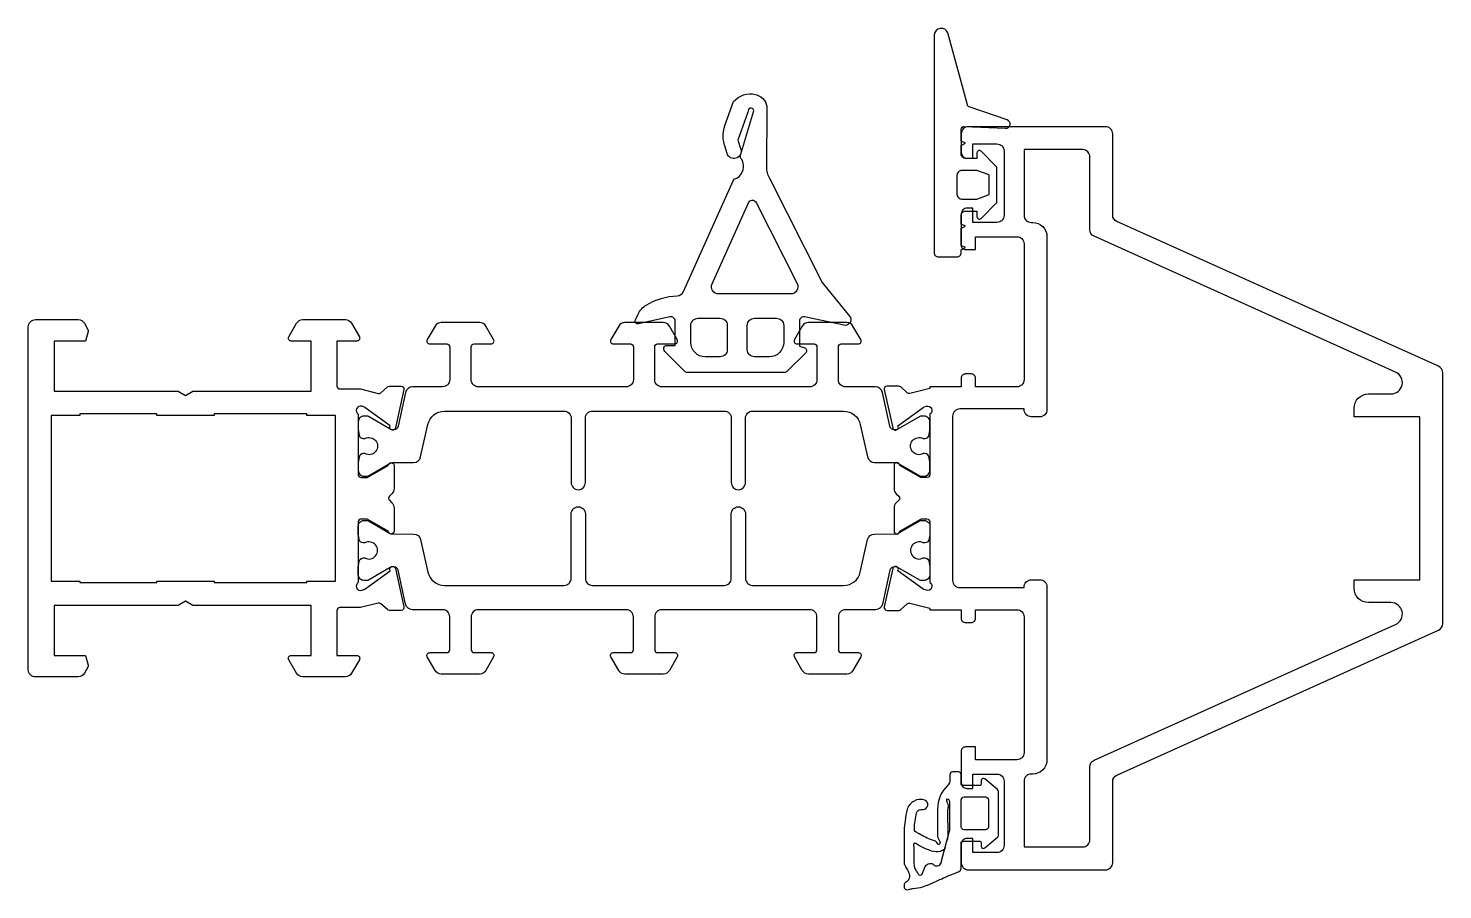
# Model space of a CAD drawing. Header units: millimetres. Extents: x 0 to 99, y 0 to 60.3.
import ezdxf

# ---------------------------------------------------------------- set-up
doc = ezdxf.new("R2010")
doc.units = ezdxf.units.MM
doc.layers.add('Aluminium', color=4, linetype='Continuous')
doc.layers.add('Rubber', color=1, linetype='Continuous')

msp = doc.modelspace()

# ---------------------------------------------------------------- linework, layer by layer
at = {"layer": 'Aluminium'}
for points in [[(66.3, 35.192), (66.3, 35.792, 0.414214), (66, 36.092), (65.6, 36.092, 0.414214), (65.3, 35.792), (65.3, 35.192), (63.1, 35.192), (63.1, 35.08), (61.711, 34.733, -0.263193), (61.519, 34.775), (61.062, 35.186, 0.185256), (60.928, 35.238), (60.104, 35.238, 0.479656), (59.909, 34.994), (60.503, 32.315, 1.178332), (60.869, 32.462), (62.644, 33.752, -0.083094), (62.703, 33.781), (62.862, 33.83, -0.892534), (63.1, 33.283), (63.1, 29.043, -0.414214), (62.9, 28.843), (62.526, 28.843, -0.131652), (62.426, 28.87), (61, 29.693, 1), (60.6, 29.693), (60.6, 28.068, 0.198912), (60.746, 27.714), (60.927, 27.534, -0.414214), (60.927, 27.251), (60.746, 27.07, 0.198912), (60.6, 26.717), (60.6, 25.091, 1), (61, 25.091), (62.426, 25.915, -0.131652), (62.526, 25.942), (62.9, 25.942, -0.414214), (63.1, 25.742), (63.1, 21.502, -0.892534), (62.862, 20.955), (62.703, 21.004, -0.083094), (62.644, 21.033), (60.869, 22.323, 1.178332), (60.503, 22.47), (59.909, 19.79, 0.479656), (60.104, 19.547), (60.928, 19.547, 0.185256), (61.062, 19.598), (61.519, 20.009, -0.263193), (61.711, 20.052), (63.1, 19.704), (63.1, 19.592), (65.3, 19.592), (65.3, 18.992, 0.414214), (65.6, 18.692), (66, 18.692, 0.414214), (66.3, 18.992), (66.3, 19.592), (69.2, 19.592, -0.414214), (69.7, 19.092), (69.7, 9.592, -0.414214), (69.2, 9.092), (66.3, 9.092), (66.3, 9.992), (65.6, 9.992, 0.414214), (65.3, 9.692), (65.3, 7.492, 0.414214), (65.7, 7.092), (66.1, 7.092), (66.1, 8.092), (67.8, 8.092, -0.414214), (68.3, 7.592), (68.3, 3.092, -0.414214), (67.8, 2.592), (66.1, 2.592), (66.1, 3.592), (65.7, 3.592, 0.414214), (65.3, 3.192), (65.3, 1.892, 0.414214), (65.8, 1.392), (75.4, 1.392, 0.414214), (75.9, 1.892), (75.9, 7.568, -0.296064), (76.196, 8.024), (98.705, 18.16, 0.295071), (99, 18.616), (99, 36.169, 0.295071), (98.705, 36.625), (76.196, 46.76, -0.296064), (75.9, 47.217), (75.9, 52.892, 0.414214), (75.4, 53.392), (65.8, 53.392, 0.414214), (65.3, 52.892), (65.3, 51.592, 0.414214), (65.7, 51.192), (66.1, 51.192), (66.1, 52.192), (67.8, 52.192, -0.414214), (68.3, 51.692), (68.3, 47.192, -0.414214), (67.8, 46.692), (66.1, 46.692), (66.1, 47.692), (65.7, 47.692, 0.414214), (65.3, 47.292), (65.3, 45.092, 0.414214), (65.6, 44.792), (66.3, 44.792), (66.3, 45.692), (69.2, 45.692, -0.414214), (69.7, 45.192), (69.7, 35.692, -0.414214), (69.2, 35.192)], [(25.453, 27.714), (25.272, 27.533, 0.414214), (25.272, 27.25), (25.453, 27.07, -0.198912), (25.6, 26.716), (25.6, 25.091, -1), (25.2, 25.091), (23.773, 25.914, 0.131652), (23.673, 25.941), (23.3, 25.941, 0.414214), (23.1, 25.741), (23.1, 21.501, 0.892534), (23.337, 20.954), (23.497, 21.003, 0.083094), (23.556, 21.032), (25.331, 22.322, -1.178332), (25.697, 22.469), (26.291, 19.79, -0.479656), (26.096, 19.546), (25.271, 19.546, -0.185256), (25.138, 19.598), (24.681, 20.009, 0.263193), (24.488, 20.051), (23.25, 19.741), (21.8, 19.741, 0.414214), (21.6, 19.541), (21.6, 16.392), (23, 16.392, -0.57735), (23.173, 16.092), (22.625, 15.142, -0.267949), (22.192, 14.892), (19.208, 14.892, -0.267949), (18.775, 15.142), (18.227, 16.092, -0.57735), (18.4, 16.392), (19.8, 16.392), (19.8, 19.892), (11.52, 19.892), (11, 20.192), (10.48, 19.892), (1.8, 19.892), (1.8, 16.392), (4.014, 16.392), (4.193, 15.722, -0.198912), (4.173, 15.57), (3.926, 15.142, -0.267949), (3.493, 14.892), (0.5, 14.892, -0.414214), (0, 15.392), (0, 39.392, -0.414214), (0.5, 39.892), (3.493, 39.892, -0.267949), (3.926, 39.642), (4.173, 39.213, -0.198912), (4.193, 39.062), (4.014, 38.392), (1.8, 38.392), (1.8, 34.892), (10.48, 34.892), (11, 34.592), (11.52, 34.892), (19.8, 34.892), (19.8, 38.392), (18.4, 38.392, -0.57735), (18.227, 38.692), (18.775, 39.642, -0.267949), (19.208, 39.892), (22.192, 39.892, -0.267949), (22.625, 39.642), (23.173, 38.692, -0.57735), (23, 38.392), (21.6, 38.392), (21.6, 35.242, 0.414214), (21.8, 35.042), (23.25, 35.042), (24.488, 34.732, 0.263193), (24.681, 34.775), (25.138, 35.186, -0.185256), (25.271, 35.237), (26.096, 35.237, -0.479656), (26.291, 34.994), (25.697, 32.314, -1.178332), (25.331, 32.461), (23.556, 33.751, 0.083094), (23.497, 33.78), (23.337, 33.829, 0.892534), (23.1, 33.282), (23.1, 29.042, 0.414214), (23.3, 28.842), (23.673, 28.842, 0.131652), (23.773, 28.869), (25.2, 29.693, -1), (25.6, 29.693), (25.6, 28.067, -0.198912)]]:
    msp.add_lwpolyline(points, format="xyb", close=True, dxfattribs=at)
at = {"layer": 'Aluminium', "linetype": 'Continuous'}
msp.add_lwpolyline([(70.2, 8.092, 0.414214), (69.7, 7.592), (69.7, 2.992), (73.8, 2.992, 0.414214), (74.3, 3.492), (74.3, 8.602, -0.295071), (74.594, 9.058), (95.704, 18.563, 0.808046), (95.375, 20.092), (93.8, 20.092, -0.414214), (92.8, 21.092), (92.8, 21.692), (97.4, 21.692), (97.4, 33.092), (92.8, 33.092), (92.8, 33.692, -0.414214), (93.8, 34.692), (95.375, 34.692, 0.808046), (95.704, 36.222), (74.594, 45.727, -0.295071), (74.3, 46.183), (74.3, 51.292, 0.414214), (73.8, 51.792), (69.7, 51.792), (69.7, 47.192, 0.414214), (70.2, 46.692), (70.3, 46.692, -0.414214), (71.3, 45.692), (71.3, 33.592, -0.414214), (70.8, 33.092), (70.2, 33.092, -0.444166), (69.702, 33.643), (65.2, 33.643, 0.414214), (64.7, 33.143), (64.7, 21.642, 0.414214), (65.2, 21.142), (69.702, 21.142, -0.444166), (70.2, 21.692), (70.8, 21.692, -0.414214), (71.3, 21.192), (71.3, 9.092, -0.414214), (70.3, 8.092)], format="xyb", close=True, dxfattribs=at)
at = {"layer": 'Aluminium'}
msp.add_lwpolyline([(13, 21.492), (19.5, 21.492), (19.5, 21.592), (21.5, 21.592), (21.5, 33.192), (19.5, 33.192), (19.5, 33.292), (13, 33.292), (13, 33.192), (9, 33.192), (9, 33.292), (3.6, 33.292), (3.6, 33.192), (1.6, 33.192), (1.6, 21.592), (3.6, 21.592), (3.6, 21.492), (9, 21.492), (9, 21.592), (13, 21.592)], close=True, dxfattribs=at)
at = {"layer": 'Rubber'}
for points in [[(68.52, 53.863), (65.854, 54.788, -0.247996), (65.727, 54.924), (64.364, 59.958, 0.787862), (63.4, 59.834), (63.4, 44.58, 0.414214), (63.7, 44.28), (65, 44.28, 0.414214), (65.3, 44.58), (65.3, 44.783), (65.6, 44.933), (65.3, 45.083), (65.3, 46.283), (65.6, 46.433), (65.3, 46.583), (65.3, 47.18, -0.414214), (65.6, 47.48), (66.4, 47.48), (66.4, 47.1, 0.668179), (66.69, 46.98), (67.75, 48.04, 0.198912), (67.8, 48.16), (67.8, 50.5, 0.198912), (67.75, 50.62), (66.69, 51.68, 0.668179), (66.4, 51.56), (66.4, 51.18), (65.6, 51.18, -0.414214), (65.3, 51.48), (65.3, 52.08), (65.6, 52.23), (65.3, 52.38), (65.3, 53.214, -0.427803), (65.509, 53.413), (68.407, 53.28, 0.865499)], [(48.679, 53.194, -0.026683), (48.737, 53.399), (49.364, 55.151, -0.283744), (50.905, 55.65), (50.99, 55.621), (50.99, 55.621, -0.332379), (51.701, 54.658), (51.676, 50.587, 0.168772), (51.88, 49.785), (51.88, 49.785), (51.88, 49.785), (55.57, 42.492), (57.484, 40.144, -0.707924), (57.091, 39.5), (54.336, 40.085, 0.476893), (53.974, 39.792), (53.974, 38.042), (54.343, 37.908, -0.548619), (54.416, 37.578), (53.117, 36.279, -0.198912), (52.905, 36.192), (46.145, 36.192, -0.198912), (45.933, 36.279), (44.547, 37.665, -0.668179), (44.724, 38.092), (45.274, 38.092), (45.274, 39.792, 0.479656), (44.909, 40.084), (42.717, 39.599, -0.624869), (42.494, 39.88), (42.683, 40.277, -0.143709), (43.247, 40.907, -0.131364), (45.422, 41.564, 0.286669), (45.862, 41.859), (49.334, 49.597, -0.26602), (49.598, 49.802, 0.428522), (49.932, 51.095, -0.28969), (49.847, 51.404), (50.758, 54.423, 0.91492), (50.414, 54.605), (50.352, 54.407), (49.669, 52.461), (49.867, 51.809, -1), (48.911, 51.518), (48.728, 52.119, -0.052658), (48.648, 52.532, -0.052658)], [(65, 48.68, 0.414214), (65.35, 48.33), (66.4, 48.33), (67.25, 48.639), (67.25, 50.021), (66.4, 50.33), (65.35, 50.33, 0.414214), (65, 49.98)], [(53.814, 42.417, -0.559094), (53.368, 41.692), (48.313, 41.692, -0.543876), (47.857, 42.396), (50.404, 48.074, -0.630953), (50.946, 48.087)], [(48.924, 39.492), (48.924, 37.792, -0.414214), (48.424, 37.292), (47.374, 37.292, -0.414214), (46.374, 38.292), (46.374, 39.492, -0.414214), (46.874, 39.992), (48.424, 39.992, -0.414214)], [(52.874, 39.492), (52.874, 38.292, -0.414214), (51.874, 37.292), (50.824, 37.292, -0.414214), (50.324, 37.792), (50.324, 39.492, -0.414214), (50.824, 39.992), (52.374, 39.992, -0.414214)], [(66.946, 7.756, 0.63707), (66.699, 7.641), (66.699, 7.391, -0.414214), (66.599, 7.291), (65.399, 7.291, -0.414214), (65.299, 7.391), (65.299, 8.041, 0.414214), (65.099, 8.241), (64.699, 8.241, 0.414214), (64.499, 8.041), (64.499, 7.655, -0.176327), (64.382, 7.334, 0.207909), (63.64, 5.636), (63.639, 3.744, 0.16407), (63.697, 3.566), (63.79, 3.423, -0.133911), (63.814, 3.303, -0.149412), (63.786, 3.19, -0.302776), (63.703, 3.169, -0.156156), (63.631, 3.233, 0.014426), (63.546, 3.353, 0.177793), (63.427, 3.421, -0.087704), (63.278, 3.466, -0.035566), (62.349, 3.913, -0.0025), (62.137, 4.024, -0.195686), (62.03, 4.151, -0.082311), (62.017, 4.237, -0.050141), (62.176, 5.38, -0.349731), (62.461, 5.618), (62.64, 5.618, 0.805421), (62.749, 6.273, 0.222141), (61.995, 6.203, 0.192219), (61.52, 5.64, 0.028883), (61.364, 4.822, 0.016757), (61.299, 4.144), (61.299, 2.102, 0.034247), (61.312, 1.816, 0.086161), (61.368, 1.685, 0.022832), (61.535, 1.397, -0.054192), (61.635, 1.177, -0.119377), (61.657, 0.818, -0.194696), (61.537, 0.606, -0.059282), (61.418, 0.523, 0.220126), (61.299, 0.34), (61.299, 0.174, 0.255227), (61.423, 0.017, 0.155596), (61.62, 0.014, -0.039888), (61.917, 0.079, 0.087136), (63.266, 0.457, -0.012498), (64.336, 0.946, -0.009783), (65.116, 1.259, 0.251998), (65.299, 1.491), (65.299, 3.291, -0.414214), (65.399, 3.391), (66.599, 3.391, -0.414214), (66.699, 3.291), (66.699, 3.041, 0.63707), (66.946, 2.926), (67.828, 3.666, 0.221695), (67.899, 3.819), (67.899, 6.862, 0.221695), (67.828, 7.016)], [(65.299, 4.391), (65.299, 6.291, -0.414214), (65.499, 6.491), (66.999, 6.491, -0.414214), (67.199, 6.291), (67.199, 4.391, -0.414214), (66.999, 4.191), (65.499, 4.191, -0.414214)]]:
    msp.add_lwpolyline(points, format="xyb", close=True, dxfattribs=at)
at = {"layer": 'Rubber', "transparency": 33554687}
for points in [[(39.496, 33.492), (43.1, 33.492), (48.7, 33.492, -0.414214), (49.2, 32.992), (49.2, 28.492, 0.414214), (49.7, 27.992, 0.414214), (50.2, 28.492), (50.2, 32.992, -0.414214), (50.7, 33.492), (57.065, 33.492, -0.351673), (58.237, 32.552), (58.74, 30.284, 0.351557), (59.227, 29.893), (60.714, 29.892, -0.131652), (60.864, 29.852), (62.394, 28.969, 0.131652), (62.494, 28.942), (62.7, 28.942, 0.414214), (63.1, 29.342), (63.1, 29.924, 0.044632), (63.097, 29.96, -0.012287), (63.051, 30.256, 0.37684), (62.753, 30.517), (62.64, 30.517, -1.69614), (62.64, 31.567), (62.753, 31.567, 0.37684), (63.051, 31.828, -0.012287), (63.097, 32.125, 0.044632), (63.1, 32.16), (63.1, 32.742, 0.414214), (62.7, 33.142), (62.494, 33.142, 0.131652), (62.394, 33.115), (60.864, 32.232, -0.131652), (60.714, 32.192), (60.605, 32.192, -0.351104), (60.313, 32.427), (59.787, 34.801, 0.351665), (59.299, 35.193), (57.201, 35.192, -0.414214), (56.701, 35.691), (56.7, 37.992, -0.414214), (56.9, 38.192), (58.1, 38.192, 0.57735), (58.273, 38.492), (57.724, 39.442, 0.267949), (57.291, 39.692), (54.608, 39.692, 0.267949), (54.175, 39.442), (53.627, 38.492, 0.57735), (53.8, 38.192), (55, 38.192, -0.414214), (55.2, 37.992), (55.2, 35.692, -0.414214), (54.7, 35.192), (44.35, 35.192, -0.414214), (43.85, 35.692), (43.85, 37.992, -0.414214), (44.05, 38.192), (45.25, 38.192, 0.57735), (45.423, 38.492), (44.874, 39.442, 0.267949), (44.441, 39.692), (43.1, 39.692), (41.758, 39.692, 0.267949), (41.325, 39.442), (40.777, 38.492, 0.57735), (40.95, 38.192), (42.15, 38.192, -0.414214), (42.35, 37.992), (42.35, 35.692, -0.414214), (41.85, 35.192), (31.5, 35.192, -0.414214), (31, 35.692), (31, 37.992, -0.414214), (31.2, 38.192), (32.4, 38.192, 0.57735), (32.573, 38.492), (32.024, 39.442, 0.267949), (31.591, 39.692), (28.908, 39.692, 0.267949), (28.475, 39.442), (27.927, 38.492, 0.57735), (28.1, 38.192), (29.3, 38.192, -0.414214), (29.5, 37.992), (29.5, 35.693, -0.414214), (29, 35.193), (26.901, 35.193, 0.351665), (26.413, 34.801), (25.887, 32.427, -0.351104), (25.594, 32.192), (25.485, 32.192, -0.131652), (25.335, 32.232), (23.806, 33.115, 0.131652), (23.706, 33.142), (23.5, 33.142, 0.414214), (23.1, 32.742), (23.1, 32.16, 0.044632), (23.103, 32.125, -0.012287), (23.149, 31.828, 0.37684), (23.446, 31.567), (23.559, 31.567, -1.69614), (23.559, 30.517), (23.446, 30.517, 0.37684), (23.149, 30.256, -0.012287), (23.103, 29.96, 0.044632), (23.1, 29.924), (23.1, 29.342, 0.414214), (23.5, 28.942), (23.706, 28.942, 0.131652), (23.806, 28.969), (25.335, 29.852, -0.131652), (25.485, 29.892), (26.972, 29.893, 0.351577), (27.46, 30.284), (27.963, 32.551, -0.35167), (29.134, 33.492), (37.496, 33.492, -0.414214), (37.996, 32.992), (37.996, 28.492, 0.414214), (38.496, 27.992, 0.414214), (38.996, 28.492), (38.996, 32.992, -0.414214)], [(39.496, 21.292), (43.1, 21.292), (48.7, 21.292, 0.414214), (49.2, 21.792), (49.2, 26.292, -0.414214), (49.7, 26.792, -0.414214), (50.2, 26.292), (50.2, 21.792, 0.414214), (50.7, 21.292), (57.065, 21.292, 0.351673), (58.237, 22.232), (58.74, 24.499, -0.351557), (59.227, 24.891), (60.714, 24.892, 0.131652), (60.864, 24.932), (62.394, 25.815, -0.131652), (62.494, 25.842), (62.7, 25.842, -0.414214), (63.1, 25.442), (63.1, 24.86, -0.044632), (63.097, 24.824, 0.012287), (63.051, 24.528, -0.37684), (62.753, 24.267), (62.64, 24.267, 1.69614), (62.64, 23.217), (62.753, 23.217, -0.37684), (63.051, 22.955, 0.012287), (63.097, 22.659, -0.044632), (63.1, 22.624), (63.1, 22.042, -0.414214), (62.7, 21.642), (62.494, 21.642, -0.131652), (62.394, 21.669), (60.864, 22.552, 0.131652), (60.714, 22.592), (60.605, 22.592, 0.351104), (60.313, 22.357), (59.787, 19.983, -0.351665), (59.299, 19.591), (57.201, 19.592, 0.414214), (56.701, 19.093), (56.7, 16.792, 0.414214), (56.9, 16.592), (58.1, 16.592, -0.57735), (58.273, 16.292), (57.724, 15.342, -0.267949), (57.291, 15.092), (54.608, 15.092, -0.267949), (54.175, 15.342), (53.627, 16.292, -0.57735), (53.8, 16.592), (55, 16.592, 0.414214), (55.2, 16.792), (55.2, 19.092, 0.414214), (54.7, 19.592), (44.35, 19.592, 0.414214), (43.85, 19.092), (43.85, 16.792, 0.414214), (44.05, 16.592), (45.25, 16.592, -0.57735), (45.423, 16.292), (44.875, 15.342, -0.267949), (44.441, 15.092), (43.1, 15.092), (41.758, 15.092, -0.267949), (41.325, 15.342), (40.777, 16.292, -0.57735), (40.95, 16.592), (42.15, 16.592, 0.414214), (42.35, 16.792), (42.35, 19.092, 0.414214), (41.85, 19.592), (31.5, 19.592, 0.414214), (31, 19.092), (31, 16.792, 0.414214), (31.2, 16.592), (32.4, 16.592, -0.57735), (32.573, 16.292), (32.025, 15.342, -0.267949), (31.591, 15.092), (28.908, 15.092, -0.267949), (28.475, 15.342), (27.927, 16.292, -0.57735), (28.1, 16.592), (29.3, 16.592, 0.414214), (29.5, 16.792), (29.5, 19.091, 0.414214), (29, 19.591), (26.901, 19.591, -0.351665), (26.413, 19.983), (25.887, 22.357, 0.351104), (25.594, 22.592), (25.485, 22.592, 0.131652), (25.335, 22.552), (23.806, 21.669, -0.131652), (23.706, 21.642), (23.5, 21.642, -0.414214), (23.1, 22.042), (23.1, 22.624, -0.044632), (23.103, 22.659, 0.012287), (23.149, 22.955, -0.37684), (23.446, 23.217), (23.559, 23.217, 1.69614), (23.559, 24.267), (23.446, 24.267, -0.37684), (23.149, 24.528, 0.012287), (23.103, 24.824, -0.044632), (23.1, 24.86), (23.1, 25.442, -0.414214), (23.5, 25.842), (23.706, 25.842, -0.131652), (23.806, 25.815), (25.335, 24.932, 0.131652), (25.485, 24.892), (26.972, 24.891, -0.351577), (27.46, 24.5), (27.963, 22.232, 0.35167), (29.134, 21.292), (37.496, 21.292, 0.414214), (37.996, 21.792), (37.996, 26.292, -0.414214), (38.496, 26.792, -0.414214), (38.996, 26.292), (38.996, 21.792, 0.414214)]]:
    msp.add_lwpolyline(points, format="xyb", close=True, dxfattribs=at)
at = {"layer": 'Rubber'}
msp.add_lwpolyline([(64.18, 2.963, -0.127497), (64.112, 2.824, -0.104289), (63.849, 2.685, -0.145726), (63.23, 2.708, -0.06315), (62.121, 3.222, 0.098233), (62.052, 3.246, 0.185097), (61.996, 3.231, 0.353394), (61.971, 3.05, -0.131219), (61.986, 3.003, 0.011046), (61.977, 2.099, 0.011443), (61.994, 1.722, 0.120776), (62.089, 1.408, 0.051025), (62.238, 1.192, -0.099426), (62.279, 1.118, 0.155917), (62.336, 1.045), (62.353, 1.033, 0.330052), (62.511, 1.039, 0.248624), (62.597, 1.147, -0.008797), (62.785, 1.633, -0.22449), (63.086, 1.838, -0.253728), (63.389, 1.738, 0.231161), (63.635, 1.669, 0.265239), (63.899, 1.89, 0.042169), (63.928, 2.019), (64.465, 4.025, 0.065543), (64.499, 4.284), (64.499, 6.146, 0.363579), (64.318, 6.342, 0.418693), (64.275, 6.299, 0.075244), (64.292, 6.142, 0.052208), (64.327, 6.059, -0.123461), (64.378, 5.869, -0.059734), (64.362, 5.698, 0.062315), (64.349, 5.577), (64.352, 3.763, -0.074218), (64.317, 3.473)], format="xyb", dxfattribs=at)

doc.saveas('drawing.dxf')
